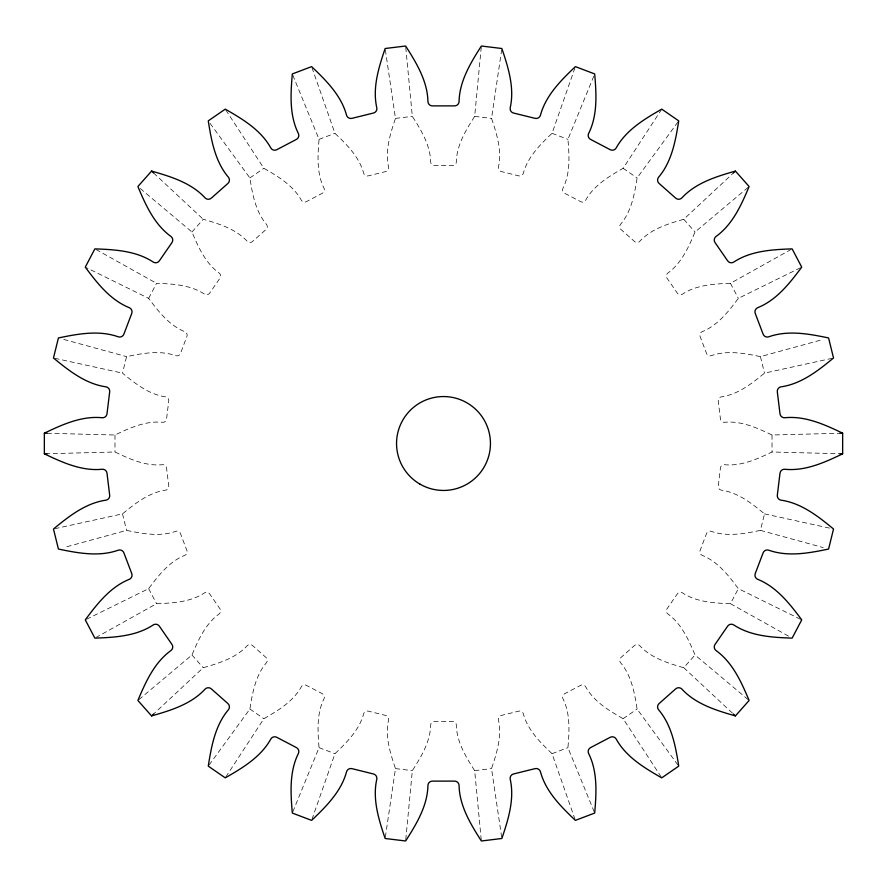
<?xml version="1.0" encoding="UTF-8"?>
<svg xmlns="http://www.w3.org/2000/svg" width="887" height="887" viewBox="0 0 887 887"><rect width="100%" height="100%" fill="white"/><g stroke="black" fill="none" stroke-linecap="round" stroke-linejoin="round"><path stroke-width="0.67" stroke-dasharray="4.43 3.33" d="M292.832 75.229L319.065 139.337C317.679 155.668 316.526 173.298 324.077 188.388A3.681 3.681 0 0 1 322.303 193.288L306.425 201.615A3.681 3.681 0 0 1 301.38 200.296C293.253 185.516 278.097 176.435 263.871 168.308L225.254 109.145M594.168 811.771L567.935 747.663C569.321 731.332 570.474 713.702 562.923 698.612A3.681 3.681 0 0 1 564.697 693.712L580.575 685.385A3.681 3.681 0 0 1 585.62 686.704C593.747 701.484 608.903 710.565 623.129 718.692L661.746 777.855M405.769 839.601L412.333 770.648C421.148 756.844 430.361 741.754 430.683 724.89A3.681 3.681 0 0 1 434.53 721.375L452.47 721.375A3.681 3.681 0 0 1 456.317 724.89C456.639 741.754 465.852 756.844 474.667 770.648L481.231 839.601M405.769 47.399L412.333 116.352C421.148 130.156 430.361 145.246 430.683 162.11A3.681 3.681 0 0 0 434.53 165.625L452.47 165.625A3.681 3.681 0 0 0 456.317 162.11C456.639 145.246 465.852 130.156 474.667 116.352L481.231 47.399M385.346 837.128L395.469 768.597C390.213 753.085 384.88 736.232 388.606 719.778A3.681 3.681 0 0 0 385.701 715.443L368.293 711.152A3.681 3.681 0 0 0 363.714 713.647C359.357 729.946 346.817 742.386 334.953 753.684L312.069 819.067M574.931 67.933L552.047 133.316C540.183 144.614 527.643 157.054 523.286 173.353A3.681 3.681 0 0 1 518.707 175.848L501.299 171.557A3.681 3.681 0 0 1 498.394 167.222C502.12 150.768 496.787 133.915 491.531 118.403L501.654 49.872M209.077 765.015L249.89 709.046C252.451 692.858 255.556 675.462 266.499 662.622A3.681 3.681 0 0 0 265.945 657.433L252.518 645.548A3.681 3.681 0 0 0 247.307 645.625C235.887 658.032 218.989 663.221 203.234 667.711L153.606 714.024M677.923 121.985L637.11 177.954C634.549 194.142 631.444 211.538 620.501 224.378A3.681 3.681 0 0 0 621.055 229.567L634.482 241.452A3.681 3.681 0 0 0 639.693 241.375C651.113 228.968 668.011 223.779 683.766 219.289L733.394 172.976M47.122 433.255L114.977 435.007C129.757 427.922 145.834 420.593 162.62 422.301A3.681 3.681 0 0 0 166.568 418.908L168.73 401.101A3.681 3.681 0 0 0 165.703 396.866C149.005 394.504 135.134 383.539 122.495 373.128L126.564 356.629C142.596 353.292 159.959 350.021 175.848 355.698A3.681 3.681 0 0 0 180.505 353.348L186.858 336.583A3.681 3.681 0 0 0 184.94 331.738C169.284 325.451 158.451 311.492 148.661 298.354L86.516 267.752M800.484 619.248L738.339 588.646C728.549 575.508 717.716 561.549 702.06 555.262A3.681 3.681 0 0 1 700.142 550.417L706.495 533.652A3.681 3.681 0 0 1 711.152 531.302C727.041 536.979 744.404 533.708 760.436 530.371L764.505 513.872C751.866 503.461 737.995 492.496 721.297 490.134A3.681 3.681 0 0 1 718.27 485.899L720.432 468.092A3.681 3.681 0 0 1 724.38 464.699C741.166 466.407 757.243 459.078 772.023 451.993L839.878 453.745M385.346 49.872L395.469 118.403C390.213 133.915 384.88 150.768 388.606 167.222A3.681 3.681 0 0 1 385.701 171.557L368.293 175.848A3.681 3.681 0 0 1 363.714 173.353C359.357 157.054 346.817 144.614 334.953 133.316L312.069 67.933M501.654 837.128L491.531 768.597C496.787 753.085 502.12 736.232 498.394 719.778A3.681 3.681 0 0 1 501.299 715.443L518.707 711.152A3.681 3.681 0 0 1 523.286 713.647C527.643 729.946 540.183 742.386 552.047 753.684L574.931 819.067M292.832 811.771L319.065 747.663C317.679 731.332 316.526 713.702 324.077 698.612A3.681 3.681 0 0 0 322.303 693.712L306.425 685.385A3.681 3.681 0 0 0 301.38 686.704C293.253 701.484 278.097 710.565 263.871 718.692L225.254 777.855M661.746 109.145L623.129 168.308C608.903 176.435 593.747 185.516 585.62 200.296A3.681 3.681 0 0 1 580.575 201.615L564.697 193.288A3.681 3.681 0 0 1 562.923 188.388C570.474 173.298 569.321 155.668 567.935 139.337L594.168 75.229M138.949 699.566L191.969 654.994C198.322 639.893 205.507 623.749 219.2 613.893A3.681 3.681 0 0 0 219.909 608.726L209.72 593.968A3.681 3.681 0 0 0 204.642 592.804C190.572 602.118 172.932 603.105 156.555 603.692L96.073 637.454M748.051 187.434L695.031 232.006C688.678 247.107 681.493 263.251 667.8 273.107A3.681 3.681 0 0 0 667.091 278.274L677.28 293.032A3.681 3.681 0 0 0 682.358 294.196C696.428 284.882 714.068 283.895 730.444 283.308L790.927 249.546M148.661 298.354L156.555 283.308C172.932 283.895 190.572 284.882 204.642 294.196A3.681 3.681 0 0 0 209.72 293.032L219.909 278.274A3.681 3.681 0 0 0 219.2 273.107C205.507 263.251 198.322 247.107 191.969 232.006L138.949 187.434M748.051 699.566L695.031 654.994C688.678 639.893 681.493 623.749 667.8 613.893A3.681 3.681 0 0 1 667.091 608.726L677.28 593.968A3.681 3.681 0 0 1 682.358 592.804C696.428 602.118 714.068 603.105 730.444 603.692L738.339 588.646M86.516 619.248L148.661 588.646C158.451 575.508 169.284 561.549 184.94 555.262A3.681 3.681 0 0 0 186.858 550.417L180.505 533.652A3.681 3.681 0 0 0 175.848 531.302C159.959 536.979 142.596 533.708 126.564 530.371L63.764 547.578M800.484 267.752L738.339 298.354C728.549 311.492 717.716 325.451 702.06 331.738A3.681 3.681 0 0 0 700.142 336.583L706.495 353.348A3.681 3.681 0 0 0 711.152 355.698C727.041 350.021 744.404 353.292 760.436 356.629L823.236 339.422M191.969 232.006L203.234 219.289C218.989 223.779 235.887 228.968 247.307 241.375A3.681 3.681 0 0 0 252.518 241.452L265.945 229.567A3.681 3.681 0 0 0 266.499 224.378C255.556 211.538 252.451 194.142 249.89 177.954L209.077 121.985M677.923 765.015L637.11 709.046C634.549 692.858 631.444 675.462 620.501 662.622A3.681 3.681 0 0 1 621.055 657.433L634.482 645.548A3.681 3.681 0 0 1 639.693 645.625C651.113 658.032 668.011 663.221 683.766 667.711L695.031 654.994M54.828 528.707L122.495 513.872C135.134 503.461 149.005 492.496 165.703 490.134A3.681 3.681 0 0 0 168.73 485.899L166.568 468.092A3.681 3.681 0 0 0 162.62 464.699C145.834 466.407 129.757 459.078 114.977 451.993L47.122 453.745M832.172 358.293L764.505 373.128C751.866 383.539 737.995 394.504 721.297 396.866A3.681 3.681 0 0 0 718.27 401.101L720.432 418.908A3.681 3.681 0 0 0 724.38 422.301C741.166 420.593 757.243 427.922 772.023 435.007L839.878 433.255M249.89 177.954L263.871 168.308M623.129 718.692L637.11 709.046M319.065 139.337L334.953 133.316M552.047 753.684L567.935 747.663M395.469 118.403L412.333 116.352M474.667 770.648L491.531 768.597M474.667 116.352L491.531 118.403M395.469 768.597L412.333 770.648M54.828 358.293L122.495 373.128M764.505 513.872L832.172 528.707M63.764 339.422L126.564 356.629M760.436 530.371L823.236 547.578M552.047 133.316L567.935 139.337M319.065 747.663L334.953 753.684M96.073 249.546L156.555 283.308M730.444 603.692L790.927 637.454M623.129 168.308L637.11 177.954M249.89 709.046L263.871 718.692M153.606 172.976L203.234 219.289M683.766 667.711L733.394 714.024M683.766 219.289L695.031 232.006M191.969 654.994L203.234 667.711M730.444 283.308L738.339 298.354M148.661 588.646L156.555 603.692M760.436 356.629L764.505 373.128M122.495 513.872L126.564 530.371M772.023 435.007L772.023 451.993M114.977 435.007L114.977 451.993"/><path stroke-width="1.33" d="M151.577 171.091L137.884 186.536C145.612 204.886 154.338 224.5 170.98 236.474A4.479 4.479 0 0 1 171.834 242.75L159.46 260.678A4.479 4.479 0 0 1 153.285 262.097C136.199 250.788 114.756 249.58 94.865 248.87L85.274 267.142C97.16 283.108 110.332 300.072 129.347 307.711A4.479 4.479 0 0 1 131.686 313.588L123.958 333.967A4.479 4.479 0 0 1 118.304 336.827C99 329.931 77.901 333.889 58.42 337.958L53.475 357.993C68.842 370.655 85.684 383.971 105.985 386.832A4.479 4.479 0 0 1 109.655 391.987L107.028 413.619A4.479 4.479 0 0 1 102.227 417.744C81.837 415.67 62.301 424.574 44.35 433.178L44.35 453.822C62.301 462.426 81.837 471.33 102.227 469.256A4.479 4.479 0 0 1 107.028 473.381L109.655 495.013A4.479 4.479 0 0 1 105.985 500.168C85.684 503.029 68.842 516.345 53.475 529.007L58.42 549.042C77.901 553.111 99 557.069 118.304 550.173A4.479 4.479 0 0 1 123.958 553.033L131.686 573.412A4.479 4.479 0 0 1 129.347 579.289C110.332 586.928 97.16 603.892 85.274 619.858L94.865 638.13C114.756 637.42 136.199 636.212 153.285 624.903A4.479 4.479 0 0 1 159.46 626.322L171.834 644.25A4.479 4.479 0 0 1 170.98 650.526C154.338 662.5 145.612 682.114 137.884 700.464L151.577 715.909C170.714 710.454 191.248 704.156 205.13 689.077A4.479 4.479 0 0 1 211.461 688.988L227.771 703.435A4.479 4.479 0 0 1 228.436 709.733C215.153 725.333 211.372 746.466 208.268 766.135L225.254 777.855C242.528 767.976 260.955 756.955 270.834 738.993A4.479 4.479 0 0 1 276.955 737.385L296.247 747.508A4.479 4.479 0 0 1 298.398 753.462C289.229 771.79 290.626 793.222 292.311 813.057L311.614 820.375C326.028 806.649 341.273 791.526 346.562 771.723A4.479 4.479 0 0 1 352.128 768.696L373.283 773.919A4.479 4.479 0 0 1 376.798 779.185C372.285 799.176 378.76 819.643 385.146 838.492L405.636 840.987C416.347 824.211 427.534 805.884 427.933 785.383A4.479 4.479 0 0 1 432.601 781.114L454.399 781.114A4.479 4.479 0 0 1 459.067 785.383C459.466 805.884 470.653 824.211 481.364 840.987L501.854 838.492C508.24 819.643 514.715 799.176 510.202 779.185A4.479 4.479 0 0 1 513.717 773.919L534.872 768.696A4.479 4.479 0 0 1 540.438 771.723C545.727 791.526 560.972 806.649 575.386 820.375L594.689 813.057C596.374 793.222 597.771 771.79 588.602 753.462A4.479 4.479 0 0 1 590.753 747.508L610.045 737.385A4.479 4.479 0 0 1 616.166 738.993C626.045 756.955 644.472 767.976 661.746 777.855L678.732 766.135C675.628 746.466 671.847 725.333 658.564 709.733A4.479 4.479 0 0 1 659.229 703.435L675.539 688.988A4.479 4.479 0 0 1 681.87 689.077C695.752 704.156 716.286 710.454 735.423 715.909L749.116 700.464C741.388 682.114 732.662 662.5 716.02 650.526A4.479 4.479 0 0 1 715.166 644.25L727.54 626.322A4.479 4.479 0 0 1 733.715 624.903C750.801 636.212 772.244 637.42 792.135 638.13L801.726 619.858C789.84 603.892 776.668 586.928 757.653 579.289A4.479 4.479 0 0 1 755.314 573.412L763.042 553.033A4.479 4.479 0 0 1 768.696 550.173C788 557.069 809.099 553.111 828.58 549.042L833.525 529.007C818.158 516.345 801.316 503.029 781.015 500.168A4.479 4.479 0 0 1 777.345 495.013L779.972 473.381A4.479 4.479 0 0 1 784.773 469.256C805.163 471.33 824.699 462.426 842.65 453.822L842.65 433.178C824.699 424.574 805.163 415.67 784.773 417.744A4.479 4.479 0 0 1 779.972 413.619L777.345 391.987A4.479 4.479 0 0 1 781.015 386.832C801.316 383.971 818.158 370.655 833.525 357.993L828.58 337.958C809.099 333.889 788 329.931 768.696 336.827A4.479 4.479 0 0 1 763.042 333.967L755.314 313.588A4.479 4.479 0 0 1 757.653 307.711C776.668 300.072 789.84 283.108 801.726 267.142L792.135 248.87C772.244 249.58 750.801 250.788 733.715 262.097A4.479 4.479 0 0 1 727.54 260.678L715.166 242.75A4.479 4.479 0 0 1 716.02 236.474C732.662 224.5 741.388 204.886 749.116 186.536L735.423 171.091C716.286 176.546 695.752 182.844 681.87 197.923A4.479 4.479 0 0 1 675.539 198.012L659.229 183.565A4.479 4.479 0 0 1 658.564 177.267C671.847 161.667 675.628 140.534 678.732 120.865L661.746 109.145C644.472 119.024 626.045 130.045 616.166 148.007A4.479 4.479 0 0 1 610.045 149.615L590.753 139.492A4.479 4.479 0 0 1 588.602 133.538C597.771 115.21 596.374 93.778 594.689 73.943L575.386 66.625C560.972 80.351 545.727 95.474 540.438 115.277A4.479 4.479 0 0 1 534.872 118.304L513.717 113.081A4.479 4.479 0 0 1 510.202 107.815C514.715 87.824 508.24 67.357 501.854 48.508L481.364 46.013C470.653 62.789 459.466 81.116 459.067 101.617A4.479 4.479 0 0 1 454.399 105.886L432.601 105.886A4.479 4.479 0 0 1 427.933 101.617C427.534 81.116 416.347 62.789 405.636 46.013L385.146 48.508C378.76 67.357 372.285 87.824 376.798 107.815A4.479 4.479 0 0 1 373.283 113.081L352.128 118.304A4.479 4.479 0 0 1 346.562 115.277C341.273 95.474 326.028 80.351 311.614 66.625L292.311 73.943C290.626 93.778 289.229 115.21 298.398 133.538A4.479 4.479 0 0 1 296.247 139.492L276.955 149.615A4.479 4.479 0 0 1 270.834 148.007C260.955 130.045 242.528 119.024 225.254 109.145L208.268 120.865C211.372 140.534 215.153 161.667 228.436 177.267A4.479 4.479 0 0 1 227.771 183.565L211.461 198.012A4.479 4.479 0 0 1 205.13 197.923C191.248 182.844 170.714 176.546 151.577 171.091L153.606 172.976M151.577 715.909L153.606 714.024M733.394 172.976L735.423 171.091M44.35 453.822L47.122 453.745M839.878 433.255L842.65 433.178M44.35 433.178L47.122 433.255M839.878 453.745L842.65 453.822M733.394 714.024L735.423 715.909M420.028 484.158A46.944 46.944 0 0 0 490.444 443.5A46.944 46.944 0 0 0 420.028 402.842A46.944 46.944 0 0 0 420.028 484.158"/></g></svg>
